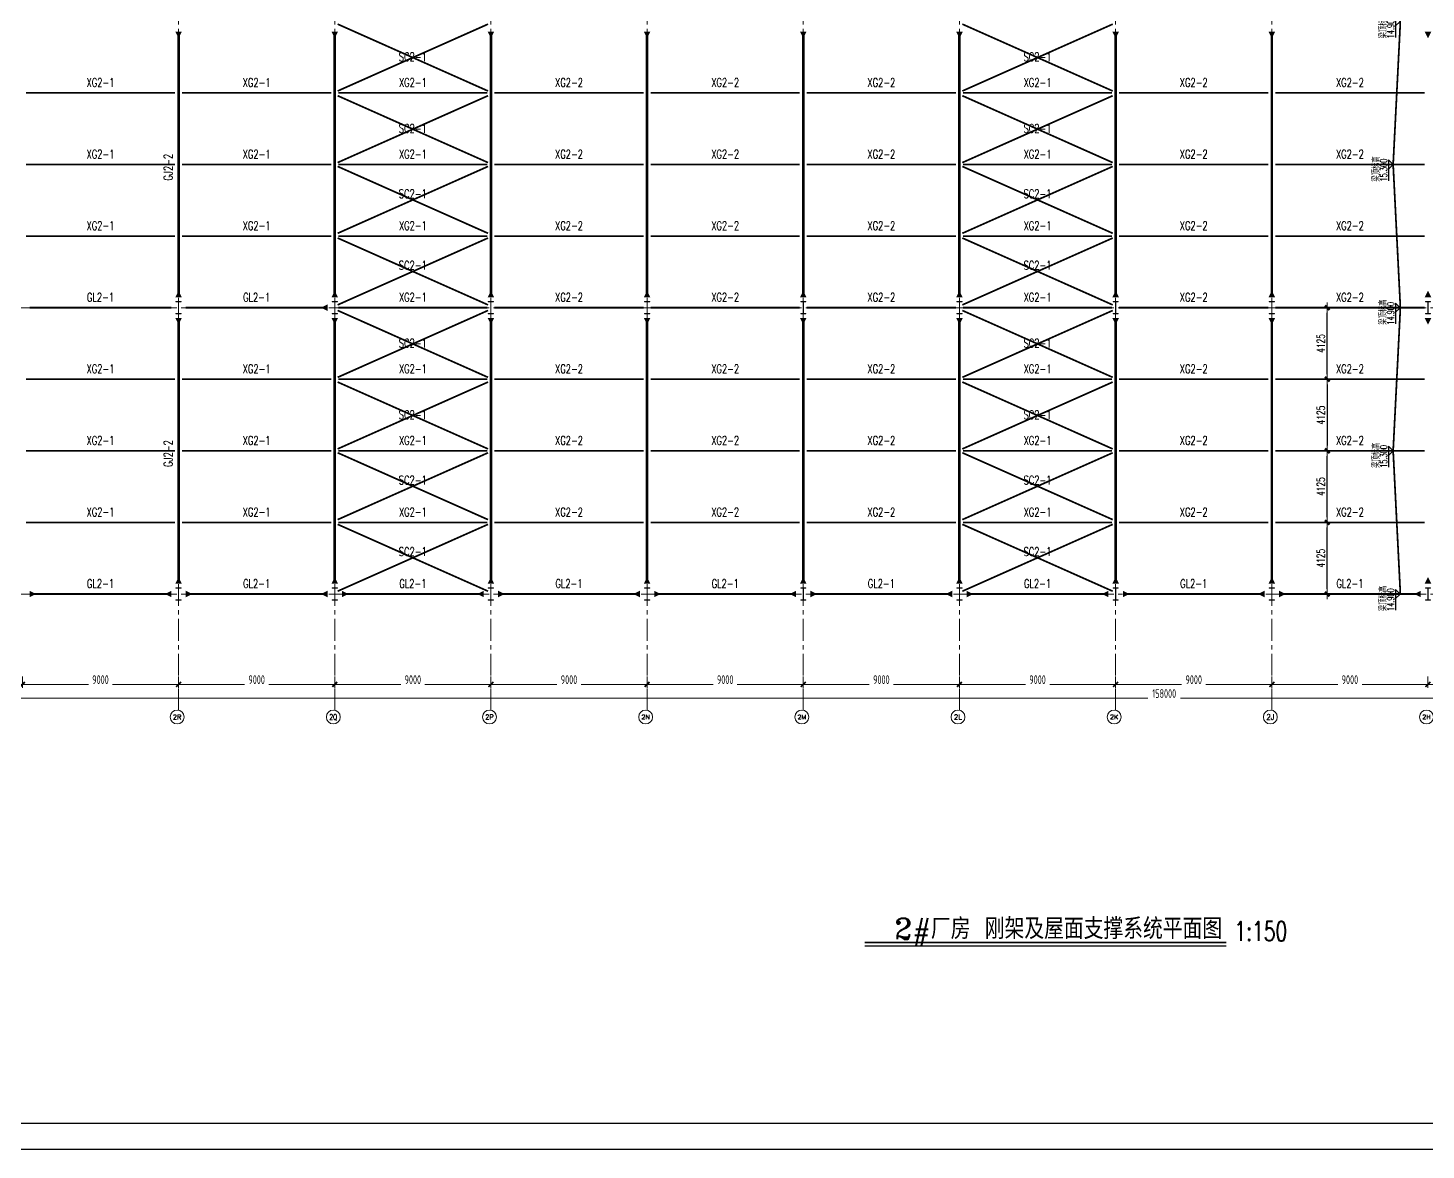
# Model space of a CAD drawing. Extents: x -1201378 to 2367219, y -619313 to 244905.
# Drawn here: x 372562 to 453129, y -96140 to -31479 of the extents above; entities that cross this region are included whole.
import ezdxf
from ezdxf.enums import TextEntityAlignment as Align

# ---------------------------------------------------------------- set-up
doc = ezdxf.new("R2010")
doc.units = 0
doc.header["$LTSCALE"] = 1000
doc.linetypes.add('CENTER', pattern=[2, 1.25, -0.25, 0.25, -0.25])
doc.layers.get('0').update_dxf_attribs({"linetype": 'CONTINUOUS'})
doc.layers.get('Defpoints').update_dxf_attribs({"linetype": 'CONTINUOUS'})
for name, color, linetype in [('0-cxFrame', 155, 'CONTINUOUS'), ('S-BG', 131, 'CONTINUOUS'), ('S-TEXT', 21, 'CONTINUOUS')]:
    doc.layers.add(name, color=color, linetype=linetype)
for name, color, linetype, lineweight in [('0-cxText', 131, 'CONTINUOUS', 25), ('S-axis', 111, 'CONTINUOUS', 0), ('S-bea', 40, 'CONTINUOUS', 0), ('S-col', 2, 'CONTINUOUS', 0), ('S-dim', 81, 'CONTINUOUS', 0), ('S-dote', 5, 'CENTER', 0), ('THIN', 7, 'CONTINUOUS', 0), ('柱间支撑', 6, 'CENTER', 0), ('梁', 4, 'CONTINUOUS', 18)]:
    doc.layers.add(name, color=color, linetype=linetype, lineweight=lineweight)
doc.styles.add('_TCH_AXIS', font='COMPLEX', dxfattribs={"bigfont": 'GBCBIG'})
doc.styles.add('cx_tuming', font='simhei.ttf')
doc.styles.add('cx_tuqian1', font='')
doc.styles.add('SS1', font='tj-romans1.shx', dxfattribs={"width": 0.7, "bigfont": 'tj-hztxt1.shx'})
doc.styles.add('TKZ1', font='tjromant.shx', dxfattribs={"width": 0.7, "bigfont": 'tjhts.shx'})
doc.styles.add('TSSD_Dimension', font='tssdeng.shx', dxfattribs={"width": 0.7, "bigfont": 'hztxt.shx'})
doc.styles.add('TSSD_Rein', font='tj-romans1.shx', dxfattribs={"width": 0.7, "bigfont": 'tj-hztxt.shx'})
doc.styles.add('黑体', font='simhei.ttf', dxfattribs={"width": 0.8})
doc.styles.get('cx_tuqian1').set_extended_font_data('SimSun')
doc.dimstyles.new('S-150-ARCHI', dxfattribs={"dimscale": 150, "dimtxt": 3, "dimasz": 2, "dimexe": 2, "dimexo": 2, "dimgap": 1, "dimtad": 1, "dimdec": 0, "dimzin": 0, "dimdsep": 46, "dimtxsty": 'SS1', "dimblk1": 'TT', "dimblk2": 'TT', "dimsah": 1, "dimcen": 1, "dimclrd": 256, "dimclre": 256, "dimclrt": 256, "dimadec": 0, "dimazin": 0, "dimtfac": 1, "dimtdec": 0, "dimtix": 1, "dimtmove": 2, "dimatfit": 0, "dimldrblk": 'TT', "dimfxl": 2, "dimtolj": 1, "dimtzin": 0, "dimarcsym": 0})
doc.dimstyles.new('TSSD_200_200', dxfattribs={"dimtxt": 500, "dimasz": 200, "dimexe": 200, "dimexo": 500, "dimgap": 200, "dimtad": 1, "dimdec": 0, "dimzin": 0, "dimdsep": 46, "dimtxsty": 'TSSD_Dimension', "dimblk": 'ARCHTICK', "dimcen": 0, "dimdle": 200, "dimclrt": 7, "dimadec": 0, "dimazin": 0, "dimtfac": 1, "dimtdec": 0, "dimtix": 1, "dimtmove": 2, "dimatfit": 3, "dimfxl": 1, "dimtolj": 1, "dimtzin": 0, "dimarcsym": 0})

# ---------------------------------------------------------------- blocks, each defined once
blk = doc.blocks.new('_ArchTick')
at = {"color": 0, "linetype": 'ByBlock', "const_width": 0.5}
blk.add_lwpolyline([(-0.71, -0.71), (0.71, 0.71)], dxfattribs=at)
blk = doc.blocks.new('*D68')
at = {"layer": 'Defpoints', "color": 0, "transparency": 16777216}
for p in [(-227758, -268348), (-218758, -268348), (-218758, -269308)]:
    blk.add_point(p, dxfattribs=at)
at = {"layer": 'S-axis', "color": 0, "lineweight": -2, "transparency": 16777216}
for p, q in [((-227758, -268848), (-227758, -269508)), ((-218758, -268848), (-218758, -269508)), ((-227958, -269308), (-223957, -269308)), ((-218558, -269308), (-222560, -269308))]:
    blk.add_line(p, q, dxfattribs=at)
at = {"layer": 'S-axis', "color": 0, "lineweight": -2, "transparency": 16777216, "xscale": 200, "yscale": 200, "zscale": 200, "rotation": 180}
blk.add_blockref('_ArchTick', (-227758, -269308), dxfattribs=at)
at = {"layer": 'S-axis', "color": 0, "lineweight": -2, "transparency": 16777216, "xscale": 200, "yscale": 200, "zscale": 200}
blk.add_blockref('_ArchTick', (-218758, -269308), dxfattribs=at)
at = {"layer": 'S-axis', "color": 7, "transparency": 16777216, "insert": (-223258, -269033), "char_height": 500, "attachment_point": 5, "style": 'TSSD_Dimension'}
blk.add_mtext('\\A1;9000', dxfattribs=at)
blk = doc.blocks.new('*D69')
at = {"layer": 'Defpoints', "color": 0, "transparency": 16777216}
for p in [(-218758, -268348), (-209758, -268348), (-209758, -269308)]:
    blk.add_point(p, dxfattribs=at)
at = {"layer": 'S-axis', "color": 0, "lineweight": -2, "transparency": 16777216}
for p, q in [((-218758, -268848), (-218758, -269508)), ((-209758, -268848), (-209758, -269508)), ((-218958, -269308), (-214957, -269308)), ((-209558, -269308), (-213560, -269308))]:
    blk.add_line(p, q, dxfattribs=at)
at = {"layer": 'S-axis', "color": 0, "lineweight": -2, "transparency": 16777216, "xscale": 200, "yscale": 200, "zscale": 200, "rotation": 180}
blk.add_blockref('_ArchTick', (-218758, -269308), dxfattribs=at)
at = {"layer": 'S-axis', "color": 0, "lineweight": -2, "transparency": 16777216, "xscale": 200, "yscale": 200, "zscale": 200}
blk.add_blockref('_ArchTick', (-209758, -269308), dxfattribs=at)
at = {"layer": 'S-axis', "color": 7, "transparency": 16777216, "insert": (-214258, -269033), "char_height": 500, "attachment_point": 5, "style": 'TSSD_Dimension'}
blk.add_mtext('\\A1;9000', dxfattribs=at)
blk = doc.blocks.new('*D70')
at = {"layer": 'Defpoints', "color": 0, "transparency": 16777216}
for p in [(-209758, -268348), (-200758, -268348), (-200758, -269308)]:
    blk.add_point(p, dxfattribs=at)
at = {"layer": 'S-axis', "color": 0, "lineweight": -2, "transparency": 16777216}
for p, q in [((-209758, -268848), (-209758, -269508)), ((-200758, -268848), (-200758, -269508)), ((-209958, -269308), (-205957, -269308)), ((-200558, -269308), (-204560, -269308))]:
    blk.add_line(p, q, dxfattribs=at)
at = {"layer": 'S-axis', "color": 0, "lineweight": -2, "transparency": 16777216, "xscale": 200, "yscale": 200, "zscale": 200, "rotation": 180}
blk.add_blockref('_ArchTick', (-209758, -269308), dxfattribs=at)
at = {"layer": 'S-axis', "color": 0, "lineweight": -2, "transparency": 16777216, "xscale": 200, "yscale": 200, "zscale": 200}
blk.add_blockref('_ArchTick', (-200758, -269308), dxfattribs=at)
at = {"layer": 'S-axis', "color": 7, "transparency": 16777216, "insert": (-205258, -269033), "char_height": 500, "attachment_point": 5, "style": 'TSSD_Dimension'}
blk.add_mtext('\\A1;9000', dxfattribs=at)
blk = doc.blocks.new('*D71')
at = {"layer": 'Defpoints', "color": 0, "transparency": 16777216}
for p in [(-200758, -268348), (-191758, -268348), (-191758, -269308)]:
    blk.add_point(p, dxfattribs=at)
at = {"layer": 'S-axis', "color": 0, "lineweight": -2, "transparency": 16777216}
for p, q in [((-200758, -268848), (-200758, -269508)), ((-191758, -268848), (-191758, -269508)), ((-200958, -269308), (-196957, -269308)), ((-191558, -269308), (-195560, -269308))]:
    blk.add_line(p, q, dxfattribs=at)
at = {"layer": 'S-axis', "color": 0, "lineweight": -2, "transparency": 16777216, "xscale": 200, "yscale": 200, "zscale": 200, "rotation": 180}
blk.add_blockref('_ArchTick', (-200758, -269308), dxfattribs=at)
at = {"layer": 'S-axis', "color": 0, "lineweight": -2, "transparency": 16777216, "xscale": 200, "yscale": 200, "zscale": 200}
blk.add_blockref('_ArchTick', (-191758, -269308), dxfattribs=at)
at = {"layer": 'S-axis', "color": 7, "transparency": 16777216, "insert": (-196258, -269033), "char_height": 500, "attachment_point": 5, "style": 'TSSD_Dimension'}
blk.add_mtext('\\A1;9000', dxfattribs=at)
blk = doc.blocks.new('*D72')
at = {"layer": 'Defpoints', "color": 0, "transparency": 16777216}
for p in [(-191758, -268348), (-182758, -268348), (-182758, -269308)]:
    blk.add_point(p, dxfattribs=at)
at = {"layer": 'S-axis', "color": 0, "lineweight": -2, "transparency": 16777216}
for p, q in [((-191758, -268848), (-191758, -269508)), ((-182758, -268848), (-182758, -269508)), ((-191958, -269308), (-187957, -269308)), ((-182558, -269308), (-186560, -269308))]:
    blk.add_line(p, q, dxfattribs=at)
at = {"layer": 'S-axis', "color": 0, "lineweight": -2, "transparency": 16777216, "xscale": 200, "yscale": 200, "zscale": 200, "rotation": 180}
blk.add_blockref('_ArchTick', (-191758, -269308), dxfattribs=at)
at = {"layer": 'S-axis', "color": 0, "lineweight": -2, "transparency": 16777216, "xscale": 200, "yscale": 200, "zscale": 200}
blk.add_blockref('_ArchTick', (-182758, -269308), dxfattribs=at)
at = {"layer": 'S-axis', "color": 7, "transparency": 16777216, "insert": (-187258, -269033), "char_height": 500, "attachment_point": 5, "style": 'TSSD_Dimension'}
blk.add_mtext('\\A1;9000', dxfattribs=at)
blk = doc.blocks.new('*D73')
at = {"layer": 'Defpoints', "color": 0, "transparency": 16777216}
for p in [(-182758, -268348), (-173758, -268348), (-173758, -269308)]:
    blk.add_point(p, dxfattribs=at)
at = {"layer": 'S-axis', "color": 0, "lineweight": -2, "transparency": 16777216}
for p, q in [((-182758, -268848), (-182758, -269508)), ((-173758, -268848), (-173758, -269508)), ((-182958, -269308), (-178957, -269308)), ((-173558, -269308), (-177560, -269308))]:
    blk.add_line(p, q, dxfattribs=at)
at = {"layer": 'S-axis', "color": 0, "lineweight": -2, "transparency": 16777216, "xscale": 200, "yscale": 200, "zscale": 200, "rotation": 180}
blk.add_blockref('_ArchTick', (-182758, -269308), dxfattribs=at)
at = {"layer": 'S-axis', "color": 0, "lineweight": -2, "transparency": 16777216, "xscale": 200, "yscale": 200, "zscale": 200}
blk.add_blockref('_ArchTick', (-173758, -269308), dxfattribs=at)
at = {"layer": 'S-axis', "color": 7, "transparency": 16777216, "insert": (-178258, -269033), "char_height": 500, "attachment_point": 5, "style": 'TSSD_Dimension'}
blk.add_mtext('\\A1;9000', dxfattribs=at)
blk = doc.blocks.new('*D74')
at = {"layer": 'Defpoints', "color": 0, "transparency": 16777216}
for p in [(-173758, -268348), (-164758, -268348), (-164758, -269308)]:
    blk.add_point(p, dxfattribs=at)
at = {"layer": 'S-axis', "color": 0, "lineweight": -2, "transparency": 16777216}
for p, q in [((-173758, -268848), (-173758, -269508)), ((-164758, -268848), (-164758, -269508)), ((-173958, -269308), (-169957, -269308)), ((-164558, -269308), (-168560, -269308))]:
    blk.add_line(p, q, dxfattribs=at)
at = {"layer": 'S-axis', "color": 0, "lineweight": -2, "transparency": 16777216, "xscale": 200, "yscale": 200, "zscale": 200, "rotation": 180}
blk.add_blockref('_ArchTick', (-173758, -269308), dxfattribs=at)
at = {"layer": 'S-axis', "color": 0, "lineweight": -2, "transparency": 16777216, "xscale": 200, "yscale": 200, "zscale": 200}
blk.add_blockref('_ArchTick', (-164758, -269308), dxfattribs=at)
at = {"layer": 'S-axis', "color": 7, "transparency": 16777216, "insert": (-169258, -269033), "char_height": 500, "attachment_point": 5, "style": 'TSSD_Dimension'}
blk.add_mtext('\\A1;9000', dxfattribs=at)
blk = doc.blocks.new('*D75')
at = {"layer": 'Defpoints', "color": 0, "transparency": 16777216}
for p in [(-164758, -268348), (-155758, -268348), (-155758, -269308)]:
    blk.add_point(p, dxfattribs=at)
at = {"layer": 'S-axis', "color": 0, "lineweight": -2, "transparency": 16777216}
for p, q in [((-164758, -268848), (-164758, -269508)), ((-155758, -268848), (-155758, -269508)), ((-164958, -269308), (-160957, -269308)), ((-155558, -269308), (-159560, -269308))]:
    blk.add_line(p, q, dxfattribs=at)
at = {"layer": 'S-axis', "color": 0, "lineweight": -2, "transparency": 16777216, "xscale": 200, "yscale": 200, "zscale": 200, "rotation": 180}
blk.add_blockref('_ArchTick', (-164758, -269308), dxfattribs=at)
at = {"layer": 'S-axis', "color": 0, "lineweight": -2, "transparency": 16777216, "xscale": 200, "yscale": 200, "zscale": 200}
blk.add_blockref('_ArchTick', (-155758, -269308), dxfattribs=at)
at = {"layer": 'S-axis', "color": 7, "transparency": 16777216, "insert": (-160258, -269033), "char_height": 500, "attachment_point": 5, "style": 'TSSD_Dimension'}
blk.add_mtext('\\A1;9000', dxfattribs=at)
blk = doc.blocks.new('*D76')
at = {"layer": 'Defpoints', "color": 0, "transparency": 16777216}
for p in [(-155758, -268348), (-146758, -268348), (-146758, -269308)]:
    blk.add_point(p, dxfattribs=at)
at = {"layer": 'S-axis', "color": 0, "lineweight": -2, "transparency": 16777216}
for p, q in [((-155758, -268848), (-155758, -269508)), ((-146758, -268848), (-146758, -269508)), ((-155958, -269308), (-151957, -269308)), ((-146558, -269308), (-150560, -269308))]:
    blk.add_line(p, q, dxfattribs=at)
at = {"layer": 'S-axis', "color": 0, "lineweight": -2, "transparency": 16777216, "xscale": 200, "yscale": 200, "zscale": 200, "rotation": 180}
blk.add_blockref('_ArchTick', (-155758, -269308), dxfattribs=at)
at = {"layer": 'S-axis', "color": 0, "lineweight": -2, "transparency": 16777216, "xscale": 200, "yscale": 200, "zscale": 200}
blk.add_blockref('_ArchTick', (-146758, -269308), dxfattribs=at)
at = {"layer": 'S-axis', "color": 7, "transparency": 16777216, "insert": (-151258, -269033), "char_height": 500, "attachment_point": 5, "style": 'TSSD_Dimension'}
blk.add_mtext('\\A1;9000', dxfattribs=at)
blk = doc.blocks.new('*D77')
at = {"layer": 'Defpoints', "color": 0, "transparency": 16777216}
for p in [(-146758, -268348), (-137758, -268348), (-137758, -269308)]:
    blk.add_point(p, dxfattribs=at)
at = {"layer": 'S-axis', "color": 0, "lineweight": -2, "transparency": 16777216}
for p, q in [((-146758, -268848), (-146758, -269508)), ((-137758, -268848), (-137758, -269508)), ((-146958, -269308), (-142957, -269308)), ((-137558, -269308), (-141560, -269308))]:
    blk.add_line(p, q, dxfattribs=at)
at = {"layer": 'S-axis', "color": 0, "lineweight": -2, "transparency": 16777216, "xscale": 200, "yscale": 200, "zscale": 200, "rotation": 180}
blk.add_blockref('_ArchTick', (-146758, -269308), dxfattribs=at)
at = {"layer": 'S-axis', "color": 0, "lineweight": -2, "transparency": 16777216, "xscale": 200, "yscale": 200, "zscale": 200}
blk.add_blockref('_ArchTick', (-137758, -269308), dxfattribs=at)
at = {"layer": 'S-axis', "color": 7, "transparency": 16777216, "insert": (-142258, -269033), "char_height": 500, "attachment_point": 5, "style": 'TSSD_Dimension'}
blk.add_mtext('\\A1;9000', dxfattribs=at)
blk = doc.blocks.new('*D92')
at = {"layer": 'Defpoints', "color": 0, "transparency": 16777216}
for p in [(-240958, -268448), (-82958, -268448), (-82958, -270108)]:
    blk.add_point(p, dxfattribs=at)
at = {"layer": 'S-axis', "color": 0, "lineweight": -2, "transparency": 16777216}
for p, q in [((-240958, -268948), (-240958, -270308)), ((-82958, -268948), (-82958, -270308)), ((-241158, -270108), (-162899, -270108)), ((-82758, -270108), (-161018, -270108))]:
    blk.add_line(p, q, dxfattribs=at)
at = {"layer": 'S-axis', "color": 0, "lineweight": -2, "transparency": 16777216, "xscale": 200, "yscale": 200, "zscale": 200, "rotation": 180}
blk.add_blockref('_ArchTick', (-240958, -270108), dxfattribs=at)
at = {"layer": 'S-axis', "color": 0, "lineweight": -2, "transparency": 16777216, "xscale": 200, "yscale": 200, "zscale": 200}
blk.add_blockref('_ArchTick', (-82958, -270108), dxfattribs=at)
at = {"layer": 'S-axis', "color": 7, "transparency": 16777216, "insert": (-161958, -269833), "char_height": 500, "attachment_point": 5, "style": 'TSSD_Dimension'}
blk.add_mtext('\\A1;158000', dxfattribs=at)
blk = doc.blocks.new('nt66')
at = {"layer": 'S-col'}
blk.add_lwpolyline([(-195790, 766820), (-195490, 766820), (-195490, 766808), (-195636, 766808), (-195636, 766132), (-195490, 766132), (-195490, 766120), (-195790, 766120), (-195790, 766132), (-195644, 766132), (-195644, 766808), (-195790, 766808)], close=True, dxfattribs=at)
blk = doc.blocks.new('33333')
for p in [(-68214, -109900), (-59214, -109900), (-50214, -109900), (-41214, -109900), (-32214, -109900), (-23214, -109900), (-14214, -109900), (-5214, -109900), (3786, -109900), (-68214, -126400), (-59214, -126400), (-50214, -126400), (-41214, -126400), (-32214, -126400), (-23214, -126400), (-14214, -126400), (-5214, -126400), (3786, -126400)]:
    blk.add_blockref('nt66', p)
blk = doc.blocks.new('TK22.A0 L(Dragon)')
at = {"layer": '0-cxFrame', "color": 7, "const_width": 0.5}
blk.add_lwpolyline([(0, 0), (-1486, 0), (-1486, 841), (0, 841)], close=True, dxfattribs=at)
at = {"layer": '0-cxFrame', "const_width": 0.5}
blk.add_lwpolyline([(-80, 10), (-1466, 10), (-1466, 831), (-80, 831)], close=True, dxfattribs=at)
at = {"style": '黑体', "flags": 4}
blk.add_attdef('图幅', text='', height=3.3, dxfattribs=at).set_placement((-40, 3), align=Align.RIGHT)
at = {"layer": '0-cxText', "flags": 4}
for tag, height, style, p in [('建设单位', 3.5, 'cx_tuming', (-45, 240)), ('项目名称', 3.5, 'cx_tuming', (-45, 210)), ('子项名称', 3.5, 'cx_tuming', (-45, 180)), ('工程编号', 3.3, 'cx_tuqian1', (-35, 165)), ('图名1', 3.5, 'cx_tuming', (-45, 87)), ('图名2', 3.5, 'cx_tuming', (-45, 79)), ('图名3', 3.5, 'cx_tuming', (-45, 71)), ('出图日期', 3.3, 'cx_tuqian1', (-39, 60)), ('专业', 3.3, 'cx_tuqian1', (-55, 52)), ('图号', 3.3, 'cx_tuqian1', (-55, 44)), ('版次', 3.3, 'cx_tuqian1', (-20, 44))]:
    blk.add_attdef(tag, text='', height=height, dxfattribs=dict(at, style=style)).set_placement(p, align=Align.MIDDLE)
at = {"layer": 'Defpoints', "color": 6, "flags": 4}
for tag, height, style, p in [('tufu', 3.3, '黑体', (-12, 12)), ('dwfname', 4, 'cx_tuqian1', (-80, 3))]:
    blk.add_attdef(tag, text='', height=height, dxfattribs=dict(at, style=style)).set_placement(p, align=Align.RIGHT)
blk = doc.blocks.new('TT')
blk.add_line((-0.97, 0), (0.97, 0))
at = {"const_width": 0.45}
blk.add_lwpolyline([(-0.44, -0.44), (0.44, 0.44)], dxfattribs=at)
blk = doc.blocks.new('*D5956')
at = {"layer": 'Defpoints', "color": 0, "transparency": 16777216}
for p in [(447440, -59973), (448742, -59973), (448742, -64098)]:
    blk.add_point(p, dxfattribs=at)
at = {"layer": 'S-dim', "lineweight": -2, "transparency": 16777216}
for p, q in [((448442, -59973), (447140, -59973)), ((447440, -63798), (447440, -60273)), ((448442, -64098), (447140, -64098))]:
    blk.add_line(p, q, dxfattribs=at)
at = {"layer": 'S-dim', "lineweight": -2, "transparency": 16777216, "xscale": 300, "yscale": 300, "zscale": 300}
for p, rotation in [((447440, -59973), 90), ((447440, -64098), 270)]:
    blk.add_blockref('TT', p, dxfattribs=dict(at, rotation=rotation))
at = {"layer": 'S-dim', "transparency": 16777216, "insert": (447065, -62036), "char_height": 450, "attachment_point": 5, "rotation": 90, "style": 'SS1'}
blk.add_mtext('\\A1;4125', dxfattribs=at)
blk = doc.blocks.new('*D5957')
at = {"layer": 'Defpoints', "color": 0, "transparency": 16777216}
for p in [(447440, -47598), (448742, -47598), (448742, -51723)]:
    blk.add_point(p, dxfattribs=at)
at = {"layer": 'S-dim', "lineweight": -2, "transparency": 16777216}
for p, q in [((448442, -47598), (447140, -47598)), ((447440, -51423), (447440, -47898)), ((448442, -51723), (447140, -51723))]:
    blk.add_line(p, q, dxfattribs=at)
at = {"layer": 'S-dim', "lineweight": -2, "transparency": 16777216, "xscale": 300, "yscale": 300, "zscale": 300}
for p, rotation in [((447440, -47598), 90), ((447440, -51723), 270)]:
    blk.add_blockref('TT', p, dxfattribs=dict(at, rotation=rotation))
at = {"layer": 'S-dim', "transparency": 16777216, "insert": (447065, -49661), "char_height": 450, "attachment_point": 5, "rotation": 90, "style": 'SS1'}
blk.add_mtext('\\A1;4125', dxfattribs=at)
blk = doc.blocks.new('*D6341')
at = {"layer": 'Defpoints', "color": 0, "transparency": 16777216}
for p in [(447440, -55848), (448742, -55848), (448742, -59973)]:
    blk.add_point(p, dxfattribs=at)
at = {"layer": 'S-dim', "lineweight": -2, "transparency": 16777216}
for p, q in [((448442, -55848), (447140, -55848)), ((447440, -59673), (447440, -56148)), ((448442, -59973), (447140, -59973))]:
    blk.add_line(p, q, dxfattribs=at)
at = {"layer": 'S-dim', "lineweight": -2, "transparency": 16777216, "xscale": 300, "yscale": 300, "zscale": 300}
for p, rotation in [((447440, -55848), 90), ((447440, -59973), 270)]:
    blk.add_blockref('TT', p, dxfattribs=dict(at, rotation=rotation))
at = {"layer": 'S-dim', "transparency": 16777216, "insert": (447065, -57911), "char_height": 450, "attachment_point": 5, "rotation": 90, "style": 'SS1'}
blk.add_mtext('\\A1;4125', dxfattribs=at)
blk = doc.blocks.new('*D6342')
at = {"layer": 'Defpoints', "color": 0, "transparency": 16777216}
for p in [(448742, -51723), (447440, -55848), (448742, -55848)]:
    blk.add_point(p, dxfattribs=at)
at = {"layer": 'S-dim', "lineweight": -2, "transparency": 16777216}
for p, q in [((448442, -51723), (447140, -51723)), ((447440, -52023), (447440, -55548)), ((448442, -55848), (447140, -55848))]:
    blk.add_line(p, q, dxfattribs=at)
at = {"layer": 'S-dim', "lineweight": -2, "transparency": 16777216, "xscale": 300, "yscale": 300, "zscale": 300}
for p, rotation in [((447440, -51723), 90), ((447440, -55848), 270)]:
    blk.add_blockref('TT', p, dxfattribs=dict(at, rotation=rotation))
at = {"layer": 'S-dim', "transparency": 16777216, "insert": (447065, -53786), "char_height": 450, "attachment_point": 5, "rotation": 90, "style": 'SS1'}
blk.add_mtext('\\A1;4125', dxfattribs=at)
blk = doc.blocks.new('2号厂房标高')
at = {"layer": 'S-BG'}
for points in [[(571859, 18135), (572126, 18402), (571859, 18668), (571859, 17462)], [(571459, 9885), (571726, 10152), (571459, 10418), (571459, 9212)], [(571859, 1635), (572126, 1902), (571859, 2168), (571859, 962)], [(571459, -6615), (571726, -6348), (571459, -6082), (571459, -7288)], [(571859, -14865), (572126, -14598), (571859, -14332), (571859, -15538)], [(571459, -23115), (571726, -22848), (571459, -22582), (571459, -23788)], [(571859, -31365), (572126, -31098), (571859, -30832), (571859, -32038)], [(571459, -39615), (571726, -39348), (571459, -39082), (571459, -40288)], [(571859, -47865), (572126, -47598), (571859, -47332), (571859, -48538)], [(571459, -56115), (571726, -55848), (571459, -55582), (571459, -56788)], [(571859, -64365), (572126, -64098), (571859, -63832), (571859, -65038)]]:
    blk.add_lwpolyline(points, dxfattribs=at)
at = {"layer": 'S-BG', "const_width": 100}
blk.add_lwpolyline([(572126, -64098), (572126, -63748), (571726, -55848), (572126, -47948), (572126, -47248), (571726, -39348), (572126, -31448), (572126, -30748), (571726, -22848), (572126, -14948), (572126, -14248), (571726, -6348), (572126, 1552), (572126, 2252), (571726, 10152), (572126, 18052), (572126, 18402)], dxfattribs=at)
at = {"layer": 'S-BG', "style": 'SS1', "width": 0.7}
for s, p in [('14.900', (571781, 17417, 0)), ('梁顶标高', (571355, 17417, 0)), ('梁顶标高', (570955, 9167, 0)), ('15.300', (571381, 9167, 0)), ('梁顶标高', (571355, 917, 0)), ('14.900', (571781, 917, 0)), ('梁顶标高', (570955, -7333, 0)), ('15.300', (571381, -7333, 0)), ('14.900', (571781, -15583, 0)), ('梁顶标高', (571355, -15583, 0)), ('15.300', (571381, -23833, 0)), ('梁顶标高', (570955, -23833, 0)), ('梁顶标高', (571355, -32083, 0)), ('14.900', (571781, -32083, 0)), ('梁顶标高', (570955, -40333, 0)), ('15.300', (571381, -40333, 0)), ('14.900', (571781, -48583, 0)), ('梁顶标高', (571355, -48583, 0)), ('15.300', (571381, -56833, 0)), ('梁顶标高', (570955, -56833, 0)), ('梁顶标高', (571355, -65083, 0)), ('14.900', (571781, -65083, 0))]:
    blk.add_text(s, height=400, rotation=90, dxfattribs=at).set_placement(p)
blk = doc.blocks.new('2#轴网')
at = {"layer": 'S-axis'}
for centre in [(-218843.4, -271187), (-209843.4, -271187), (-200843.4, -271187), (-191843.4, -271187), (-182843.4, -271187), (-173843.4, -271187), (-164843.4, -271187), (-155843.4, -271187), (-146843.4, -271187)]:
    blk.add_circle(centre, 400, dxfattribs=at)
at = {"layer": 'S-dote'}
for p, q in [((-218758.5, -270787), (-218758.5, -175298.2)), ((-209758.5, -270787), (-209758.5, -175298.2)), ((-200758.5, -270787), (-200758.5, -175298.2)), ((-191758.5, -270787), (-191758.5, -175298.2)), ((-182758.5, -270787), (-182758.5, -175298.2)), ((-173758.5, -270787), (-173758.5, -175298.2)), ((-164758.5, -270787), (-164758.5, -175298.2)), ((-155758.5, -270787), (-155758.5, -175298.2)), ((-74854.3, -247598.2), (-251154.3, -247598.2)), ((-74854.3, -264098.2), (-251154.3, -264098.2))]:
    blk.add_line(p, q, dxfattribs=at)
at = {"layer": 'S-axis', "style": '_TCH_AXIS'}
for s, height, p, p2 in [('2R', 270.86, (-219088.4, -271322.5), (-218598.3, -271322.5)), ('2P', 276.42, (-201086.9, -271325.3), (-200599.9, -271325.3)), ('2N', 265.5, (-192089.9, -271319.8), (-191596.8, -271319.8)), ('2M', 255.29, (-183092.6, -271314.7), (-182594.2, -271314.7)), ('2L', 288.12, (-174083.5, -271331.1), (-173603.3, -271331.1)), ('2K', 265.5, (-165089.9, -271319.8), (-164596.8, -271319.8)), ('2J', 314.07, (-156075.2, -271344.1), (-155611.5, -271344.1)), ('2H', 260.31, (-147091.3, -271317.2), (-146595.5, -271317.2))]:
    blk.add_text(s, height=height, dxfattribs=at).set_placement(p, p2, align=Align.FIT)
at = {"layer": 'S-axis', "style": '_TCH_AXIS', "width": 0.807692}
blk.add_text('2Q', height=327.87, dxfattribs=at).set_placement((-210070.4, -271351), (-209616.4, -271351), align=Align.FIT)
at = {"layer": 'S-axis'}
for base, p1, p2, picture, middle in [((-82958.5, -270108.2), (-240958.5, -268448.2), (-82958.5, -268448.2), '*D92', (-161958.5, -269833.2)), ((-218758.5, -269308.2), (-227758.5, -268348.2), (-218758.5, -268348.2), '*D68', (-223258.5, -269033.2)), ((-209758.5, -269308.2), (-218758.5, -268348.2), (-209758.5, -268348.2), '*D69', (-214258.5, -269033.2)), ((-200758.5, -269308.2), (-209758.5, -268348.2), (-200758.5, -268348.2), '*D70', (-205258.5, -269033.2)), ((-191758.5, -269308.2), (-200758.5, -268348.2), (-191758.5, -268348.2), '*D71', (-196258.5, -269033.2)), ((-182758.5, -269308.2), (-191758.5, -268348.2), (-182758.5, -268348.2), '*D72', (-187258.5, -269033.2)), ((-173758.5, -269308.2), (-182758.5, -268348.2), (-173758.5, -268348.2), '*D73', (-178258.5, -269033.2)), ((-164758.5, -269308.2), (-173758.5, -268348.2), (-164758.5, -268348.2), '*D74', (-169258.5, -269033.2)), ((-155758.5, -269308.2), (-164758.5, -268348.2), (-155758.5, -268348.2), '*D75', (-160258.5, -269033.2)), ((-146758.5, -269308.2), (-155758.5, -268348.2), (-146758.5, -268348.2), '*D76', (-151258.5, -269033.2)), ((-137758.5, -269308.2), (-146758.5, -268348.2), (-137758.5, -268348.2), '*D77', (-142258.5, -269033.2))]:
    dim = blk.add_linear_dim(base=base, p1=p1, p2=p2, angle=0, dimstyle='TSSD_200_200', dxfattribs=at)
    dim.commit()
    dim.dimension.update_dxf_attribs({"geometry": picture, "text_midpoint": middle, "dimtype": 161})

msp = doc.modelspace()

# ---------------------------------------------------------------- linework, layer by layer
at = {"layer": 'S-bea'}
for points in [[(381241.5, -31698.2, 375, 0, 0), (381241.5, -32073.2, 375, 0, 0)], [(390241.5, -31698.2, 375, 0, 0), (390241.5, -32073.2, 375, 0, 0)], [(399241.5, -31698.2, 375, 0, 0), (399241.5, -32073.2, 375, 0, 0)], [(408241.5, -31698.2, 375, 0, 0), (408241.5, -32073.2, 375, 0, 0)], [(417241.5, -31698.2, 375, 0, 0), (417241.5, -32073.2, 375, 0, 0)], [(426241.5, -31698.2, 375, 0, 0), (426241.5, -32073.2, 375, 0, 0)], [(435241.5, -31698.2, 375, 0, 0), (435241.5, -32073.2, 375, 0, 0)], [(444241.5, -31698.2, 375, 0, 0), (444241.5, -32073.2, 375, 0, 0)], [(453241.5, -31698.2, 375, 0, 0), (453241.5, -32073.2, 375, 0, 0)], [(381241.5, -46998.2, 375, 0, 0), (381241.5, -46623.2, 375, 0, 0)], [(390241.5, -46998.2, 375, 0, 0), (390241.5, -46623.2, 375, 0, 0)], [(399241.5, -46998.2, 375, 0, 0), (399241.5, -46623.2, 375, 0, 0)], [(408241.5, -46998.2, 375, 0, 0), (408241.5, -46623.2, 375, 0, 0)], [(417241.5, -46998.2, 375, 0, 0), (417241.5, -46623.2, 375, 0, 0)], [(426241.5, -46998.2, 375, 0, 0), (426241.5, -46623.2, 375, 0, 0)], [(435241.5, -46998.2, 375, 0, 0), (435241.5, -46623.2, 375, 0, 0)], [(444241.5, -46998.2, 375, 0, 0), (444241.5, -46623.2, 375, 0, 0)], [(453241.5, -46998.2, 375, 0, 0), (453241.5, -46623.2, 375, 0, 0)], [(389826.5, -47598.2, 375, 0, 0), (389451.5, -47598.2, 375, 0, 0)], [(381241.5, -48198.2, 375, 0, 0), (381241.5, -48573.2, 375, 0, 0)], [(390241.5, -48198.2, 375, 0, 0), (390241.5, -48573.2, 375, 0, 0)], [(399241.5, -48198.2, 375, 0, 0), (399241.5, -48573.2, 375, 0, 0)], [(408241.5, -48198.2, 375, 0, 0), (408241.5, -48573.2, 375, 0, 0)], [(417241.5, -48198.2, 375, 0, 0), (417241.5, -48573.2, 375, 0, 0)], [(426241.5, -48198.2, 375, 0, 0), (426241.5, -48573.2, 375, 0, 0)], [(435241.5, -48198.2, 375, 0, 0), (435241.5, -48573.2, 375, 0, 0)], [(444241.5, -48198.2, 375, 0, 0), (444241.5, -48573.2, 375, 0, 0)], [(453241.5, -48198.2, 375, 0, 0), (453241.5, -48573.2, 375, 0, 0)], [(381241.5, -63498.2, 375, 0, 0), (381241.5, -63123.2, 375, 0, 0)], [(390241.5, -63498.2, 375, 0, 0), (390241.5, -63123.2, 375, 0, 0)], [(399241.5, -63498.2, 375, 0, 0), (399241.5, -63123.2, 375, 0, 0)], [(408241.5, -63498.2, 375, 0, 0), (408241.5, -63123.2, 375, 0, 0)], [(417241.5, -63498.2, 375, 0, 0), (417241.5, -63123.2, 375, 0, 0)], [(426241.5, -63498.2, 375, 0, 0), (426241.5, -63123.2, 375, 0, 0)], [(435241.5, -63498.2, 375, 0, 0), (435241.5, -63123.2, 375, 0, 0)], [(444241.5, -63498.2, 375, 0, 0), (444241.5, -63123.2, 375, 0, 0)], [(453241.5, -63498.2, 375, 0, 0), (453241.5, -63123.2, 375, 0, 0)], [(372656.5, -64098.2, 375, 0, 0), (373031.5, -64098.2, 375, 0, 0)], [(380826.5, -64098.2, 375, 0, 0), (380451.5, -64098.2, 375, 0, 0)], [(381656.5, -64098.2, 375, 0, 0), (382031.5, -64098.2, 375, 0, 0)], [(389826.5, -64098.2, 375, 0, 0), (389451.5, -64098.2, 375, 0, 0)], [(390656.5, -64098.2, 375, 0, 0), (391031.5, -64098.2, 375, 0, 0)], [(398826.5, -64098.2, 375, 0, 0), (398451.5, -64098.2, 375, 0, 0)], [(399656.5, -64098.2, 375, 0, 0), (400031.5, -64098.2, 375, 0, 0)], [(407826.5, -64098.2, 375, 0, 0), (407451.5, -64098.2, 375, 0, 0)], [(408656.5, -64098.2, 375, 0, 0), (409031.5, -64098.2, 375, 0, 0)], [(416826.5, -64098.2, 375, 0, 0), (416451.5, -64098.2, 375, 0, 0)], [(417656.5, -64098.2, 375, 0, 0), (418031.5, -64098.2, 375, 0, 0)], [(425826.5, -64098.2, 375, 0, 0), (425451.5, -64098.2, 375, 0, 0)], [(426656.5, -64098.2, 375, 0, 0), (427031.5, -64098.2, 375, 0, 0)], [(434826.5, -64098.2, 375, 0, 0), (434451.5, -64098.2, 375, 0, 0)], [(435656.5, -64098.2, 375, 0, 0), (436031.5, -64098.2, 375, 0, 0)], [(443826.5, -64098.2, 375, 0, 0), (443451.5, -64098.2, 375, 0, 0)], [(444656.5, -64098.2, 375, 0, 0), (445031.5, -64098.2, 375, 0, 0)], [(452826.5, -64098.2, 375, 0, 0), (452451.5, -64098.2, 375, 0, 0)]]:
    msp.add_lwpolyline(points, format="xyseb", dxfattribs=at)
at = {"layer": 'S-bea', "const_width": 150}
for points in [[(381241.5, -31698.2), (381241.5, -46998.2)], [(390241.5, -31698.2), (390241.5, -46998.2)], [(399241.5, -31698.2), (399241.5, -46998.2)], [(408241.5, -31698.2), (408241.5, -46998.2)], [(417241.5, -31698.2), (417241.5, -46998.2)], [(426241.5, -31698.2), (426241.5, -46998.2)], [(435241.5, -31698.2), (435241.5, -46998.2)], [(444241.5, -31698.2), (444241.5, -46998.2)], [(381241.5, -48198.2), (381241.5, -63498.2)], [(390241.5, -48198.2), (390241.5, -63498.2)], [(399241.5, -48198.2), (399241.5, -63498.2)], [(408241.5, -48198.2), (408241.5, -63498.2)], [(417241.5, -48198.2), (417241.5, -63498.2)], [(426241.5, -48198.2), (426241.5, -63498.2)], [(435241.5, -48198.2), (435241.5, -63498.2)], [(444241.5, -48198.2), (444241.5, -63498.2)]]:
    msp.add_lwpolyline(points, dxfattribs=at)
at = {"layer": 'S-TEXT'}
msp.add_line((420783.7, -84365.9), (441614.2, -84365.9), dxfattribs=at)
at = {"layer": 'S-TEXT', "const_width": 90}
msp.add_lwpolyline([(420783.7, -84185.9), (441619.7, -84185.9)], dxfattribs=at)
at = {"layer": '柱间支撑', "linetype": 'Continuous', "const_width": 100}
for points in [[(390408.4, -35112.9), (399074.7, -31258.5)], [(390408.4, -31258.5), (399074.7, -35112.9)], [(426408.4, -35112.9), (435074.7, -31258.5)], [(426408.4, -31258.5), (435074.7, -35112.9)], [(372441.5, -35223.2), (381041.5, -35223.2)], [(381441.5, -35223.2), (390041.5, -35223.2)], [(390408.4, -39237.9), (399074.7, -35383.5)], [(390408.4, -35383.5), (399074.7, -39237.9)], [(390441.5, -35223.2), (399041.5, -35223.2)], [(399441.5, -35223.2), (408041.5, -35223.2)], [(408441.5, -35223.2), (417041.5, -35223.2)], [(417441.5, -35223.2), (426041.5, -35223.2)], [(426408.4, -39237.9), (435074.7, -35383.5)], [(426408.4, -35383.5), (435074.7, -39237.9)], [(426441.5, -35223.2), (435041.5, -35223.2)], [(435441.5, -35223.2), (444041.5, -35223.2)], [(444441.5, -35223.2), (453041.5, -35223.2)], [(372441.5, -39348.2), (381041.5, -39348.2)], [(381441.5, -39348.2), (390041.5, -39348.2)], [(390408.4, -39458.5), (399074.7, -43312.9)], [(390408.4, -43312.9), (399074.7, -39458.5)], [(390441.5, -39348.2), (399041.5, -39348.2)], [(399441.5, -39348.2), (408041.5, -39348.2)], [(408441.5, -39348.2), (417041.5, -39348.2)], [(417441.5, -39348.2), (426041.5, -39348.2)], [(426408.4, -39458.5), (435074.7, -43312.9)], [(426408.4, -43312.9), (435074.7, -39458.5)], [(426441.5, -39348.2), (435041.5, -39348.2)], [(435441.5, -39348.2), (444041.5, -39348.2)], [(444441.5, -39348.2), (453041.5, -39348.2)], [(372441.5, -43473.2), (381041.5, -43473.2)], [(381441.5, -43473.2), (390041.5, -43473.2)], [(390441.5, -43473.2), (399041.5, -43473.2)], [(399441.5, -43473.2), (408041.5, -43473.2)], [(408441.5, -43473.2), (417041.5, -43473.2)], [(417441.5, -43473.2), (426041.5, -43473.2)], [(426441.5, -43473.2), (435041.5, -43473.2)], [(435441.5, -43473.2), (444041.5, -43473.2)], [(444441.5, -43473.2), (453041.5, -43473.2)], [(390408.4, -43583.5), (399074.7, -47437.9)], [(390408.4, -47437.9), (399074.7, -43583.5)], [(426408.4, -43583.5), (435074.7, -47437.9)], [(426408.4, -47437.9), (435074.7, -43583.5)], [(390408.4, -51612.9), (399074.7, -47758.5)], [(390408.4, -47758.5), (399074.7, -51612.9)], [(390441.5, -47598.2), (399041.5, -47598.2)], [(399441.5, -47598.2), (408041.5, -47598.2)], [(408441.5, -47598.2), (417041.5, -47598.2)], [(417441.5, -47598.2), (426041.5, -47598.2)], [(426408.4, -51612.9), (435074.7, -47758.5)], [(426408.4, -47758.5), (435074.7, -51612.9)], [(426441.5, -47598.2), (435041.5, -47598.2)], [(435441.5, -47598.2), (444041.5, -47598.2)], [(444441.5, -47598.2), (453041.5, -47598.2)], [(372441.5, -51723.2), (381041.5, -51723.2)], [(381441.5, -51723.2), (390041.5, -51723.2)], [(390408.4, -55737.9), (399074.7, -51883.5)], [(390408.4, -51883.5), (399074.7, -55737.9)], [(390441.5, -51723.2), (399041.5, -51723.2)], [(399441.5, -51723.2), (408041.5, -51723.2)], [(408441.5, -51723.2), (417041.5, -51723.2)], [(417441.5, -51723.2), (426041.5, -51723.2)], [(426408.4, -55737.9), (435074.7, -51883.5)], [(426408.4, -51883.5), (435074.7, -55737.9)], [(426441.5, -51723.2), (435041.5, -51723.2)], [(435441.5, -51723.2), (444041.5, -51723.2)], [(444441.5, -51723.2), (453041.5, -51723.2)], [(372441.5, -55848.2), (381041.5, -55848.2)], [(381441.5, -55848.2), (390041.5, -55848.2)], [(390408.4, -55958.5), (399074.7, -59812.9)], [(390408.4, -59812.9), (399074.7, -55958.5)], [(390441.5, -55848.2), (399041.5, -55848.2)], [(399441.5, -55848.2), (408041.5, -55848.2)], [(408441.5, -55848.2), (417041.5, -55848.2)], [(417441.5, -55848.2), (426041.5, -55848.2)], [(426408.4, -55958.5), (435074.7, -59812.9)], [(426408.4, -59812.9), (435074.7, -55958.5)], [(426441.5, -55848.2), (435041.5, -55848.2)], [(435441.5, -55848.2), (444041.5, -55848.2)], [(444441.5, -55848.2), (453041.5, -55848.2)], [(372441.5, -59973.2), (381041.5, -59973.2)], [(381441.5, -59973.2), (390041.5, -59973.2)], [(390408.4, -60083.5), (399074.7, -63937.9)], [(390408.4, -63937.9), (399074.7, -60083.5)], [(390441.5, -59973.2), (399041.5, -59973.2)], [(399441.5, -59973.2), (408041.5, -59973.2)], [(408441.5, -59973.2), (417041.5, -59973.2)], [(417441.5, -59973.2), (426041.5, -59973.2)], [(426408.4, -60083.5), (435074.7, -63937.9)], [(426408.4, -63937.9), (435074.7, -60083.5)], [(426441.5, -59973.2), (435041.5, -59973.2)], [(435441.5, -59973.2), (444041.5, -59973.2)], [(444441.5, -59973.2), (453041.5, -59973.2)]]:
    msp.add_lwpolyline(points, dxfattribs=at)
at = {"layer": '梁', "linetype": 'Continuous', "const_width": 100}
for points in [[(372656.5, -47598.2), (380826.5, -47598.2)], [(381656.5, -47598.2), (389826.5, -47598.2)], [(372656.5, -64098.2), (380826.5, -64098.2)], [(381656.5, -64098.2), (389826.5, -64098.2)], [(390656.5, -64098.2), (398826.5, -64098.2)], [(399656.5, -64098.2), (407826.5, -64098.2)], [(408656.5, -64098.2), (416826.5, -64098.2)], [(417656.5, -64098.2), (425826.5, -64098.2)], [(426656.5, -64098.2), (434826.5, -64098.2)], [(435656.5, -64098.2), (443826.5, -64098.2)], [(444656.5, -64098.2), (452826.5, -64098.2)]]:
    msp.add_lwpolyline(points, dxfattribs=at)

# ---------------------------------------------------------------- block references
at = {"layer": '0-cxFrame', "xscale": 150, "yscale": 150, "zscale": 150}
msp.add_blockref('TK22.A0 L(Dragon)', (549426.9, -96102.2), dxfattribs=at)
at = {"layer": 'S-axis'}
msp.add_blockref('2#轴网', (600000, 200000), dxfattribs=at)
at = {"layer": 'S-BG'}
msp.add_blockref('2号厂房标高', (-120492.5, 0), dxfattribs=at)
at = {"layer": 'S-col'}
msp.add_blockref('33333', (645095.7, -704168.2), dxfattribs=at)

# ---------------------------------------------------------------- texts
at = {"layer": 'S-TEXT', "style": 'TKZ1'}
msp.add_text('2#厂房 刚架及屋面支撑系统平面图', height=1200, dxfattribs=at).set_placement((441379.4, -83984.9), align=Align.RIGHT)
at = {"layer": 'S-TEXT', "style": 'SS1', "width": 0.7}
msp.add_text('1:150', height=1125, dxfattribs=at).set_placement((443608.8, -83528.5), align=Align.MIDDLE)
at = {"layer": 'THIN', "style": 'TSSD_Rein', "width": 0.7}
for s, p in [('SC2-1', (394739.9, -33543.4)), ('SC2-1', (430739.9, -33543.4)), ('XG2-1', (376741.5, -35023.2)), ('XG2-1', (385741.5, -35023.2)), ('XG2-1', (394741.5, -35023.2)), ('XG2-2', (403741.5, -35023.2)), ('XG2-2', (412741.5, -35023.2)), ('XG2-2', (421741.5, -35023.2)), ('XG2-1', (430741.5, -35023.2)), ('XG2-2', (439741.5, -35023.2)), ('XG2-2', (448741.5, -35023.2)), ('SC2-1', (394739.9, -37668.4)), ('SC2-1', (430739.9, -37668.4)), ('XG2-1', (376741.5, -39148.2)), ('XG2-1', (385741.5, -39148.2)), ('XG2-1', (394741.5, -39148.2)), ('XG2-2', (403741.5, -39148.2)), ('XG2-2', (412741.5, -39148.2)), ('XG2-2', (421741.5, -39148.2)), ('XG2-1', (430741.5, -39148.2)), ('XG2-2', (439741.5, -39148.2)), ('XG2-2', (448741.5, -39148.2)), ('SC2-1', (394739.9, -41431.8)), ('SC2-1', (430739.9, -41431.8)), ('XG2-1', (376741.5, -43273.2)), ('XG2-1', (385741.5, -43273.2)), ('XG2-1', (394741.5, -43273.2)), ('XG2-2', (403741.5, -43273.2)), ('XG2-2', (412741.5, -43273.2)), ('XG2-2', (421741.5, -43273.2)), ('XG2-1', (430741.5, -43273.2)), ('XG2-2', (439741.5, -43273.2)), ('XG2-2', (448741.5, -43273.2)), ('SC2-1', (394739.9, -45556.8)), ('SC2-1', (430739.9, -45556.8)), ('GL2-1', (376741.5, -47398.2)), ('GL2-1', (385741.5, -47398.2)), ('XG2-1', (394741.5, -47398.2)), ('XG2-2', (403741.5, -47398.2)), ('XG2-2', (412741.5, -47398.2)), ('XG2-2', (421741.5, -47398.2)), ('XG2-1', (430741.5, -47398.2)), ('XG2-2', (439741.5, -47398.2)), ('XG2-2', (448741.5, -47398.2)), ('SC2-1', (394739.9, -50043.4)), ('SC2-1', (430739.9, -50043.4)), ('XG2-1', (376741.5, -51523.2)), ('XG2-1', (385741.5, -51523.2)), ('XG2-1', (394741.5, -51523.2)), ('XG2-2', (403741.5, -51523.2)), ('XG2-2', (412741.5, -51523.2)), ('XG2-2', (421741.5, -51523.2)), ('XG2-1', (430741.5, -51523.2)), ('XG2-2', (439741.5, -51523.2)), ('XG2-2', (448741.5, -51523.2)), ('SC2-1', (394739.9, -54168.4)), ('SC2-1', (430739.9, -54168.4)), ('XG2-1', (376741.5, -55648.2)), ('XG2-1', (385741.5, -55648.2)), ('XG2-1', (394741.5, -55648.2)), ('XG2-2', (403741.5, -55648.2)), ('XG2-2', (412741.5, -55648.2)), ('XG2-2', (421741.5, -55648.2)), ('XG2-1', (430741.5, -55648.2)), ('XG2-2', (439741.5, -55648.2)), ('XG2-2', (448741.5, -55648.2)), ('SC2-1', (394739.9, -57931.8)), ('SC2-1', (430739.9, -57931.8)), ('XG2-1', (376741.5, -59773.2)), ('XG2-1', (385741.5, -59773.2)), ('XG2-1', (394741.5, -59773.2)), ('XG2-2', (403741.5, -59773.2)), ('XG2-2', (412741.5, -59773.2)), ('XG2-2', (421741.5, -59773.2)), ('XG2-1', (430741.5, -59773.2)), ('XG2-2', (439741.5, -59773.2)), ('XG2-2', (448741.5, -59773.2)), ('SC2-1', (394739.9, -62056.8)), ('SC2-1', (430739.9, -62056.8)), ('GL2-1', (376741.5, -63898.2)), ('GL2-1', (385741.5, -63898.2)), ('GL2-1', (394741.5, -63898.2)), ('GL2-1', (403741.5, -63898.2)), ('GL2-1', (412741.5, -63898.2)), ('GL2-1', (421741.5, -63898.2)), ('GL2-1', (430741.5, -63898.2)), ('GL2-1', (439741.5, -63898.2)), ('GL2-1', (448741.5, -63898.2))]:
    msp.add_text(s, height=500, dxfattribs=at).set_placement(p, align=Align.BOTTOM_CENTER)
for p in [(381041.5, -39506.9), (381041.5, -56006.9)]:
    msp.add_text('GJ2-2', height=500, rotation=90, dxfattribs=at).set_placement(p, align=Align.BOTTOM_CENTER)

# ---------------------------------------------------------------- dimensions: what is measured, and where the dimension line sits
at = {"layer": 'S-dim'}
for base, p1, p2, angle, picture, middle in [((447439.7, -47598.2), (448741.5, -51723.2), (448741.5, -47598.2), 90, '*D5957', (447064.7, -49660.7)), ((447439.7, -55848.2), (448741.5, -51723.2), (448741.5, -55848.2), 270, '*D6342', (447064.7, -53785.7)), ((447439.7, -55848.2), (448741.5, -59973.2), (448741.5, -55848.2), 90, '*D6341', (447064.7, -57910.7)), ((447439.7, -59973.2), (448741.5, -64098.2), (448741.5, -59973.2), 90, '*D5956', (447064.7, -62035.7))]:
    dim = msp.add_linear_dim(base=base, p1=p1, p2=p2, angle=angle, dimstyle='S-150-ARCHI', dxfattribs=at)
    dim.commit()
    dim.dimension.update_dxf_attribs({"geometry": picture, "text_midpoint": middle})

doc.saveas('drawing.dxf')
